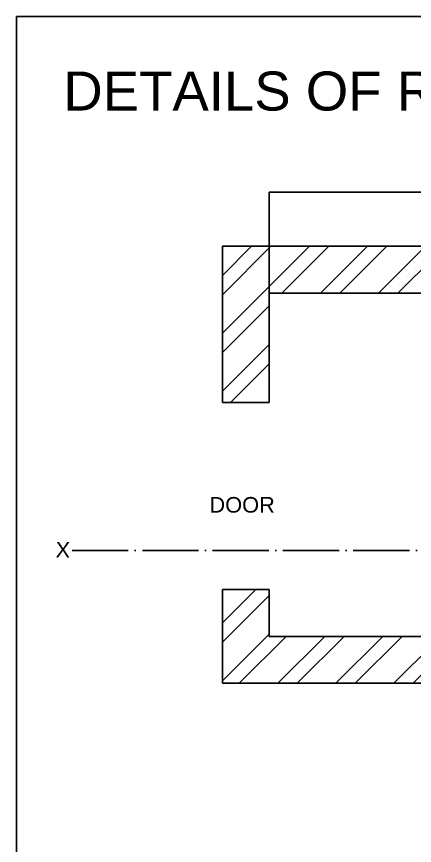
# Model space of a CAD drawing. Header units: millimetres. Extents: x -15359 to 171203, y -161916 to 32466.
# Drawn here: x -12933 to -10386, y 4119 to 9431 of the extents above; entities that cross this region are included whole.
import ezdxf

# ---------------------------------------------------------------- set-up
doc = ezdxf.new("R2010")
doc.units = ezdxf.units.MM
doc.header["$MEASUREMENT"] = 0
doc.linetypes.add('ACAD_ISO04W100', pattern=[30, 24, -3, 0, -3])
doc.layers.add('HATC', color=250, linetype='Continuous')
doc.styles.get("Standard").update_dxf_attribs({"font": 'Arial.ttf'})
doc.dimstyles.get("Standard").update_dxf_attribs({"dimtxt": 0.18, "dimasz": 0.18, "dimexe": 0.18, "dimexo": 0.0625, "dimgap": 0.09, "dimtad": 0, "dimtih": 1, "dimtoh": 1, "dimzin": 0, "dimdsep": 46, "dimtxsty": 'Standard', "dimcen": 0.09, "dimadec": 0, "dimazin": 0, "dimtfac": 1, "dimtofl": 0, "dimtmove": 0, "dimatfit": 3, "dimfxl": 0, "dimtolj": 1, "dimtzin": 0, "dimarcsym": 0})

# ---------------------------------------------------------------- blocks, each defined once
blk = doc.blocks.new('*D235')
at = {"layer": 'Defpoints', "color": 0}
for p in [(-10316.1, 8306.6), (-11316.1, 7659.3), (-10316.1, 7659.3)]:
    blk.add_point(p, dxfattribs=at)
at = {"layer": 'HATC', "color": 0, "lineweight": -2}
for p, q in [((-11316.1, 7659.4), (-11316.1, 8306.8)), ((-11315.9, 8306.6), (-10816.7, 8306.6)), ((-10316.3, 8306.6), (-10815.6, 8306.6)), ((-10316.1, 7659.4), (-10316.1, 8306.8))]:
    blk.add_line(p, q, dxfattribs=at)
at = {"layer": 'HATC', "color": 0}
for points in [[(-11315.9, 8306.6), (-11315.9, 8306.6), (-11316.1, 8306.6)], [(-10316.3, 8306.6), (-10316.3, 8306.6), (-10316.1, 8306.6)]]:
    blk.add_solid(points, dxfattribs=at)
at = {"layer": 'HATC', "color": 0, "insert": (-10816.1, 8306.6), "char_height": 0.18, "attachment_point": 5}
blk.add_mtext('\\A1;1000.00', dxfattribs=at)

msp = doc.modelspace()

# ---------------------------------------------------------------- hatches: boundary and pattern name
at = {"layer": 'HATC'}
h = msp.add_hatch(dxfattribs=at)
h.set_pattern_fill('ANSI32', color=256, scale=700)
h.set_pattern_definition([(45, (-25169.06, -4666.56), (-185.6155, 185.6155), []), (45, (-25045.31, -4666.56), (-185.6155, 185.6155), [])])
h.paths.add_polyline_path([(-6016.12913, 7959.29066), (-11616.12913, 7959.29066), (-11616.12913, 6959.09414), (-11316.12913, 6959.09414), (-11316.12913, 7659.29066), (-6316.12913, 7659.29066), (-6316.12913, 7309.29066), (-6016.12913, 7309.29066), (-6016.12913, 7659.29066)])
h.paths.add_polyline_path([(-11316.12913, 2640.70575), (-11616.12913, 2640.70575), (-11616.12913, 1857.83013), (-11316.12913, 1857.83013)])
h.paths.add_polyline_path([(-6016.12913, 678.99009), (-6316.12913, 676.90143), (-6316.12913, -643.45833), (-6016.12913, -643.45833)])
h.paths.add_polyline_path([(-6016.12913, 990.70575), (-6316.12913, 990.70575), (-6316.12913, 676.90143), (-6016.12913, 678.99009)])
h.paths.add_polyline_path([(-11316.12913, 5759.09414), (-11616.12913, 5759.09414), (-11616.12913, 5159.09414), (-6316.12913, 5159.09414), (-6016.12913, 5159.09414), (-6016.12913, 5459.09414), (-6016.12913, 5809.29066), (-6316.12913, 5809.29066), (-6316.12913, 5459.29066), (-6316.12913, 5459.09414), (-11316.12913, 5459.09414)])

# ---------------------------------------------------------------- linework, layer by layer
for p, q in [((-6016.12913, 7959.29066), (-11616.12913, 7959.29066)), ((-11616.12913, 7959.29066), (-11616.12913, 6959.09414)), ((-11316.12913, 7659.29066), (-6316.12913, 7659.29066)), ((-11316.12913, 7659.29066), (-11316.12913, 6959.09414)), ((-11616.12913, 6959.09414), (-11316.12913, 6959.09414)), ((-11616.12913, 5159.09414), (-11616.12913, 5759.09414)), ((-11616.12913, 5759.09414), (-11316.12913, 5759.09414)), ((-11316.12913, 5759.09414), (-11316.12913, 5459.29066)), ((-11316.12913, 5459.29066), (-11316.12913, 5459.09414)), ((-6316.12913, 5459.09414), (-11316.12913, 5459.09414)), ((-11616.12913, 5159.09414), (-6016.12913, 5159.09414)), ((-11616.12913, 5159.09414), (-6316.12913, 5159.09414))]:
    msp.add_line(p, q, dxfattribs=at)
at = {"layer": 'HATC', "linetype": 'ACAD_ISO04W100', "ltscale": 15}
msp.add_line((-12578.33573, 6009.45186), (-4036.61155, 6009.45186), dxfattribs=at)
at = {"layer": 'HATC'}
msp.add_lwpolyline([(-12933.41525, 9431.47076), (-2141.13138, 9431.47076), (-2141.13138, -4695.6141), (-12933.41525, -4695.6141)], close=True, dxfattribs=at)

# ---------------------------------------------------------------- texts
msp.add_text('X', height=100, rotation=358.78049481, dxfattribs=at).set_placement((-12684.56744, 5964.86752))
at = {"layer": 'HATC', "attachment_point": 1}
for s, width, gutter_width, heights, insert, char_height in [('DETAILS OF RCC STAIRCASE (DOG LEGGED)', 8868.8987913, 2500, [162.8908], (-12634.13269, 9079.24479), 250), ('DOOR', 100, 3181.75925, [0], (-11698.96864, 6352.27236), 100)]:
    msp.add_mtext_dynamic_manual_height_columns(s, width=width, gutter_width=gutter_width, heights=heights, dxfattribs=dict(at, insert=insert, char_height=char_height))

# ---------------------------------------------------------------- dimensions: what is measured, and where the dimension line sits
at = {"layer": 'HATC'}
dim = msp.add_linear_dim(base=(-10316.12913, 8306.5977), p1=(-11316.12913, 7659.29066), p2=(-10316.12913, 7659.29066), dimstyle='Standard', dxfattribs=at)
dim.commit()
dim.dimension.update_dxf_attribs({"geometry": '*D235', "text_midpoint": (-10816.12913, 8306.5977)})

doc.saveas('drawing.dxf')
